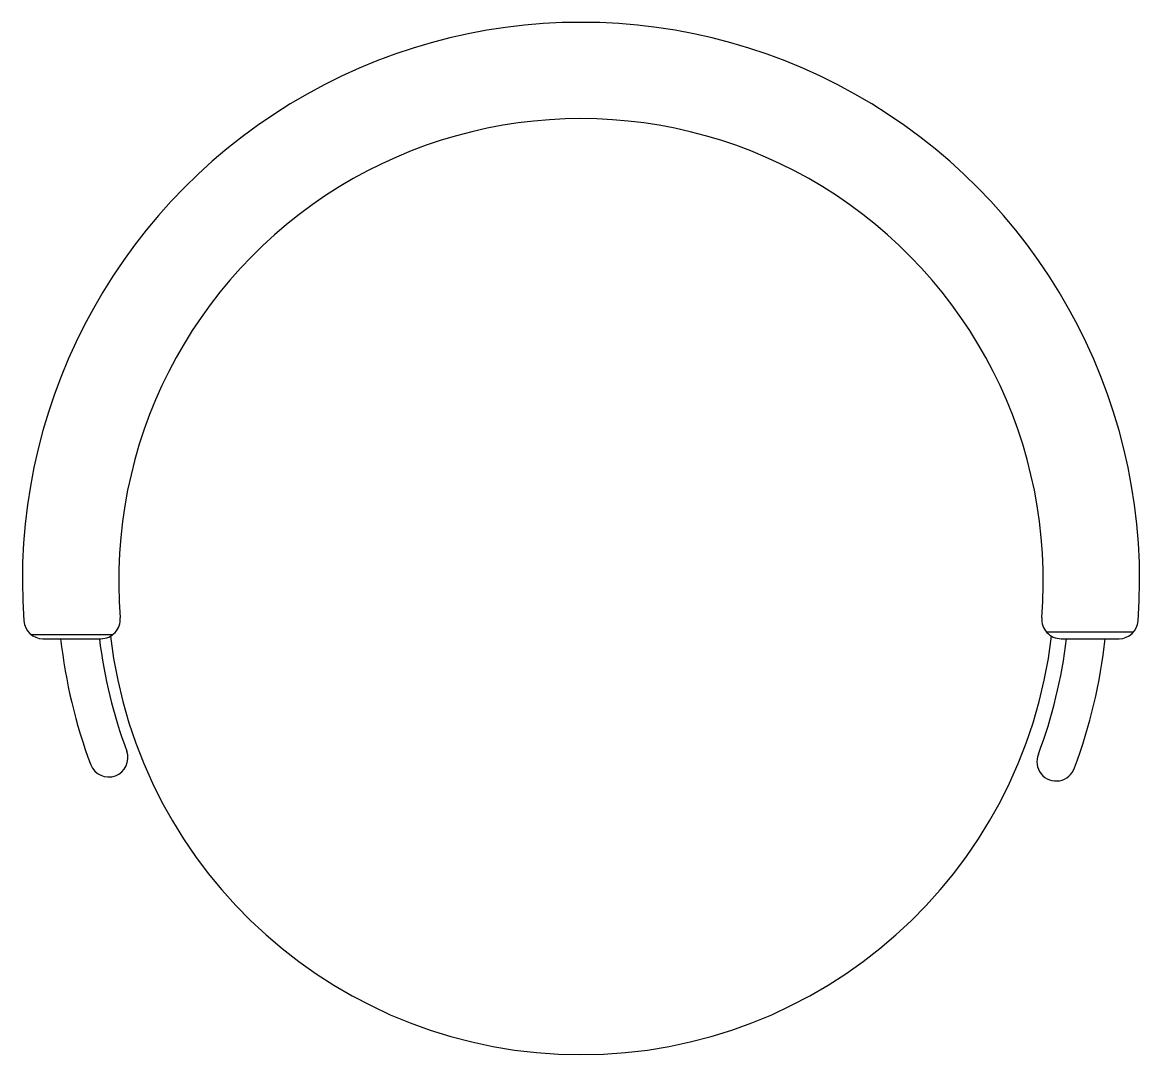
# Model space of a CAD drawing. Extents: x -29 to 29, y -53.6 to 0.
import ezdxf

# ---------------------------------------------------------------- set-up
doc = ezdxf.new("R2010")
doc.units = 0
doc.header["$LTSCALE"] = 50
doc.header["$MEASUREMENT"] = 0
doc.layers.get('0').update_dxf_attribs({"linetype": 'CONTINUOUS'})

msp = doc.modelspace()

# ---------------------------------------------------------------- linework, layer by layer
at = {"color": 0, "linetype": 'ByBlock'}
for p, q in [((-28.552, -31.782), (-24.296, -31.782)), ((24.149, -31.637), (28.67, -31.637)), ((-27.928, -32), (-24.92, -32)), ((24.92, -32), (27.928, -32))]:
    msp.add_line(p, q, dxfattribs=at)
for centre, radius, start, end in [((0, -29), 29, 355.90396, 184.09604), ((0, -29), 24, 355.41143, 184.58857), ((-27.928, -31), 1, 184.09604, 270), ((-24.92, -31), 1, 270, 4.58857), ((24.92, -31), 1, 175.41143, 270), ((27.928, -31), 1, 270, 355.90396), ((0, -29), 24.596, 186.70249, 353.29751), ((0, -29), 27.179, 186.3371, 200.55605), ((0, -29), 25.179, 186.84277, 200.55605), ((-0.255, -29), 25.632, 339.44395, 353.27863), ((-0.255, -29), 27.632, 339.44395, 353.76713), ((-24.519, -38.184), 0.997, 201.14412, 19.97148), ((24.668, -38.386), 1.001, 157.31419, 341.57372)]:
    msp.add_arc(centre, radius, start, end, dxfattribs=at)

doc.saveas('drawing.dxf')
